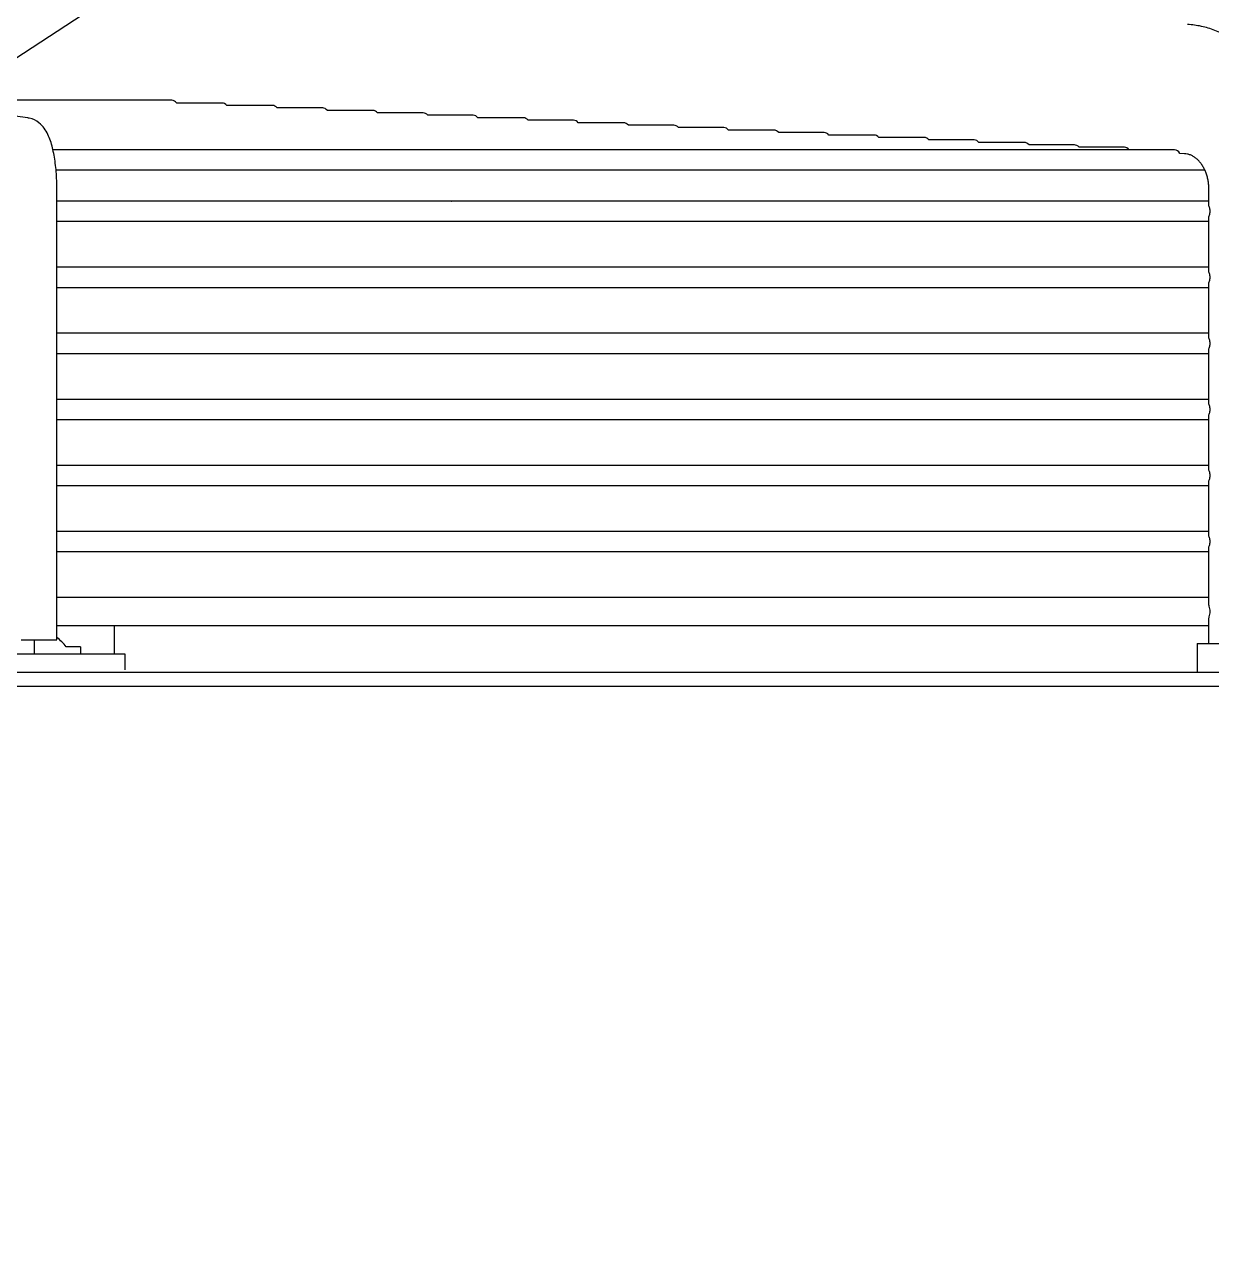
# Model space of a CAD drawing. Header units: millimetres. Extents: x 16200 to 32328, y 18593 to 29476.
# Drawn here: x 16675.56 to 16682.07, y 18980.97 to 18987.69 of the extents above; entities that cross this region are included whole.
import ezdxf

# ---------------------------------------------------------------- set-up
doc = ezdxf.new("R2010")
doc.units = ezdxf.units.MM
doc.header["$LTSCALE"] = 5
doc.layers.add('UNIT', color=6, linetype='Continuous')
doc.styles.add('SUBMITTAL', font='romans.shx', dxfattribs={"width": 0.75})
doc.dimstyles.new('SUBMITTAL', dxfattribs={"dimtxt": 0.09375, "dimasz": 0.09375, "dimexe": 0.03125, "dimexo": 0.0625, "dimgap": 0.0625, "dimtad": 0, "dimdec": 4, "dimzin": 4, "dimdsep": 46, "dimlunit": 4, "dimtxsty": 'SUBMITTAL', "dimcen": 0.09375, "dimclre": 6, "dimadec": 0, "dimazin": 0, "dimtfac": 1, "dimtdec": 0, "dimtofl": 0, "dimtmove": 0, "dimatfit": 3, "dimfxl": 0, "dimfrac": 2, "dimtolj": 1, "dimtzin": 4, "dimarcsym": 0})

msp = doc.modelspace()

# ---------------------------------------------------------------- linework, layer by layer
at = {"layer": 'UNIT'}
for p, q in [((16676.1024, 18987.8889), (16675.1655, 18987.2749)), ((16675.5822, 18987.1783), (16673.5467, 18987.4529)), ((16676.3716, 18987.2749), (16674.866, 18987.2749)), ((16676.6476, 18987.2601), (16676.3984, 18987.2601)), ((16676.9234, 18987.2466), (16676.6733, 18987.2466)), ((16677.199, 18987.2331), (16676.9491, 18987.2331)), ((16677.4745, 18987.2196), (16677.2247, 18987.2196)), ((16677.7498, 18987.2061), (16677.5001, 18987.2061)), ((16678.0251, 18987.1926), (16677.7755, 18987.1926)), ((16678.3002, 18987.1792), (16678.0507, 18987.1792)), ((16678.5753, 18987.1657), (16678.3259, 18987.1657)), ((16678.8503, 18987.1522), (16678.6009, 18987.1522)), ((16679.1252, 18987.1387), (16678.8759, 18987.1387)), ((16679.4001, 18987.1252), (16679.1508, 18987.1252)), ((16679.6749, 18987.1117), (16679.4257, 18987.1117)), ((16679.9496, 18987.0982), (16679.7005, 18987.0982)), ((16680.2243, 18987.0847), (16679.9752, 18987.0847)), ((16680.499, 18987.0712), (16680.2499, 18987.0712)), ((16680.7736, 18987.0577), (16680.5246, 18987.0577)), ((16681.0482, 18987.0442), (16680.7992, 18987.0442)), ((16681.8717, 18987.0037), (16675.7194, 18987.0037)), ((16681.3227, 18987.0307), (16681.0738, 18987.0307)), ((16681.5972, 18987.0172), (16681.3483, 18987.0172)), ((16681.9263, 18986.9824), (16681.9019, 18986.9836)), ((16675.7364, 18986.8935), (16682.038, 18986.8935)), ((16675.7412, 18984.3163), (16675.7412, 18986.7856)), ((16682.0608, 18986.6965), (16682.0608, 18986.7856)), ((16682.0608, 18986.7218), (16675.7412, 18986.7218)), ((16676.0185, 18986.7232), (16676.0185, 18986.7218)), ((16676.7681, 18986.7232), (16676.766, 18986.7218)), ((16676.9073, 18986.7232), (16676.9052, 18986.7218)), ((16677.9867, 18986.7232), (16677.9838, 18986.7218)), ((16682.0608, 18986.3343), (16682.0608, 18986.6368)), ((16675.7412, 18986.6115), (16682.0608, 18986.6115)), ((16682.0608, 18986.3596), (16675.7412, 18986.3596)), ((16675.7412, 18986.2493), (16682.0608, 18986.2493)), ((16682.0608, 18985.9721), (16682.0608, 18986.2746)), ((16682.0608, 18985.9974), (16675.7412, 18985.9974)), ((16682.0608, 18985.6099), (16682.0608, 18985.9124)), ((16675.7412, 18985.8871), (16682.0608, 18985.8871)), ((16682.0608, 18985.6352), (16675.7412, 18985.6352)), ((16675.7412, 18985.5249), (16682.0608, 18985.5249)), ((16682.0608, 18985.2476), (16682.0608, 18985.5502)), ((16682.0608, 18985.2729), (16675.7412, 18985.2729)), ((16675.7412, 18985.1627), (16682.0608, 18985.1627)), ((16682.0608, 18984.8854), (16682.0608, 18985.188)), ((16682.0608, 18984.9107), (16675.7412, 18984.9107)), ((16682.0608, 18984.5074), (16682.0608, 18984.8258)), ((16675.7412, 18984.8005), (16682.0608, 18984.8005)), ((16682.0608, 18984.5485), (16675.7412, 18984.5485)), ((16682.0608, 18984.2966), (16682.0608, 18984.4362)), ((16675.7412, 18984.395), (16682.0608, 18984.395)), ((16676.0577, 18984.2395), (16676.0577, 18984.395)), ((16675.5443, 18984.3163), (16675.7412, 18984.3163)), ((16675.6184, 18984.2395), (16675.6184, 18984.3163)), ((16675.8697, 18984.2789), (16675.791, 18984.2789)), ((16675.8697, 18984.2789), (16675.8697, 18984.2395)), ((16681.9966, 18984.2966), (16684.2237, 18984.2966)), ((16681.9966, 18984.2966), (16681.9966, 18984.1391)), ((16666.8614, 18984.2395), (16676.1134, 18984.2395)), ((16676.1134, 18984.2395), (16676.1134, 18984.1529)), ((16654.6173, 18984.1391), (16688.3575, 18984.1391)), ((16688.3575, 18984.0604), (16654.6173, 18984.0604))]:
    msp.add_line(p, q, dxfattribs=at)
for centre, radius, start, end in [((16676.874, 18986.73), 0.0787, 353.99009, 355.0051), ((16677.6614, 18986.73), 0.0787, 184.9949, 186.00991), ((16675.604, 18984.1437), 0.2307, 35.84734, 53.50274)]:
    msp.add_arc(centre, radius, start, end, dxfattribs=at)
for centre, major_axis, ratio, start_param, end_param in [((16676.3716, 18987.2198), (0, -0.0551), 0.71258, 2.392275, 3.141678), ((16676.6476, 18987.205), (0, -0.0551), 0.712077, 2.426765, 3.141668), ((16676.9234, 18987.1915), (0, -0.0551), 0.711642, 2.426755, 3.141658), ((16677.199, 18987.178), (0, -0.0551), 0.711261, 2.426745, 3.14165), ((16677.4745, 18987.1645), (0, -0.0551), 0.710927, 2.426738, 3.141643), ((16677.7498, 18987.151), (0, -0.0551), 0.710631, 2.426732, 3.141637), ((16678.0251, 18987.1375), (0, -0.0551), 0.710369, 2.426726, 3.141632), ((16678.3002, 18987.124), (0, -0.0551), 0.710135, 2.426721, 3.141628), ((16678.5753, 18987.1105), (0, -0.0551), 0.709925, 2.426717, 3.141624), ((16678.8503, 18987.097), (0, -0.0551), 0.709737, 2.426714, 3.141621), ((16679.1252, 18987.0835), (0, -0.0551), 0.709566, 2.426711, 3.141618), ((16679.4001, 18987.07), (0, -0.0551), 0.709412, 2.426708, 3.141616), ((16679.6749, 18987.0566), (0, -0.0551), 0.709272, 2.426706, 3.141614), ((16679.9496, 18987.0431), (0, -0.0551), 0.709144, 2.426704, 3.141612), ((16680.2243, 18987.0296), (0, -0.0551), 0.709027, 2.426702, 3.14161), ((16680.499, 18987.0161), (0, -0.0551), 0.708921, 2.426701, 3.141609), ((16680.7736, 18987.0026), (0, -0.0551), 0.708822, 2.426699, 3.141608), ((16681.0482, 18986.9891), (0, -0.0551), 0.708732, 2.426698, 3.141606), ((16681.3227, 18986.9756), (0, -0.0551), 0.708648, 2.426697, 3.141605), ((16681.5972, 18986.9621), (0, -0.0551), 0.708571, 2.426696, 3.141604), ((16681.8717, 18986.9486), (0, -0.0551), 0.708499, 2.259884, 3.141603), ((16677.8931, 18986.7872), (-0.0428, 0.0886), 0.23457, 2.259587, 2.282231)]:
    msp.add_ellipse(centre, major_axis=major_axis, ratio=ratio, start_param=start_param, end_param=end_param, dxfattribs=at)
for points, knots in [([(16682.5619, 18986.7856), (16682.5619, 18986.8212), (16682.5603, 18986.8571), (16682.5574, 18986.8925), (16682.5544, 18986.9279), (16682.55, 18986.9629), (16682.5441, 18986.9976), (16682.5382, 18987.0322), (16682.5308, 18987.0666), (16682.522, 18987.1001), (16682.5133, 18987.1335), (16682.5032, 18987.166), (16682.4917, 18987.1978), (16682.4802, 18987.2295), (16682.4673, 18987.2605), (16682.4532, 18987.2901), (16682.4392, 18987.3198), (16682.424, 18987.348), (16682.4076, 18987.3751), (16682.3911, 18987.4022), (16682.3735, 18987.428), (16682.3549, 18987.4522), (16682.3364, 18987.4763), (16682.3169, 18987.4988), (16682.2965, 18987.5196), (16682.276, 18987.5405), (16682.2546, 18987.5598), (16682.2325, 18987.5771), (16682.2105, 18987.5944), (16682.1878, 18987.6098), (16682.1645, 18987.6234), (16682.1412, 18987.6369), (16682.1171, 18987.6485), (16682.0928, 18987.6581), (16682.0686, 18987.6676), (16682.044, 18987.6751), (16682.0191, 18987.6805), (16681.9942, 18987.686), (16681.9688, 18987.6894), (16681.9437, 18987.6906)], [0, 0, 0, 0, 0.076921, 0.076921, 0.076921, 0.153842, 0.153842, 0.153842, 0.230763, 0.230763, 0.230763, 0.307684, 0.307684, 0.307684, 0.384605, 0.384605, 0.384605, 0.461526, 0.461526, 0.461526, 0.538447, 0.538447, 0.538447, 0.615368, 0.615368, 0.615368, 0.692289, 0.692289, 0.692289, 0.76921, 0.76921, 0.76921, 0.846132, 0.846132, 0.846132, 0.923053, 0.923053, 0.923053, 1, 1, 1, 1]), ([(16675.7412, 18986.7856), (16675.7412, 18986.8185), (16675.7399, 18986.8513), (16675.7347, 18986.9146), (16675.7308, 18986.9451), (16675.7204, 18987.0019), (16675.714, 18987.0283), (16675.6974, 18987.0769), (16675.6879, 18987.0993), (16675.6641, 18987.132), (16675.655, 18987.1425), (16675.6289, 18987.1629), (16675.6107, 18987.173), (16675.5866, 18987.1776), (16675.5844, 18987.178), (16675.5822, 18987.1783)], [1.570796, 1.570796, 1.570796, 1.570796, 1.877974, 1.877974, 2.185152, 2.185152, 2.49233, 2.49233, 2.799508, 2.799508, 2.940974, 2.940974, 3.091858, 3.091858, 3.106686, 3.106686, 3.106686, 3.106686]), ([(16682.0608, 18986.7856), (16682.0608, 18986.7934), (16682.0604, 18986.8011), (16682.0598, 18986.8088), (16682.0591, 18986.8165), (16682.0582, 18986.8242), (16682.0569, 18986.8317), (16682.0556, 18986.8392), (16682.054, 18986.8466), (16682.0521, 18986.8539), (16682.0502, 18986.8612), (16682.048, 18986.8683), (16682.0455, 18986.8752), (16682.043, 18986.8821), (16682.0402, 18986.8888), (16682.0372, 18986.8952), (16682.0341, 18986.9016), (16682.0308, 18986.9078), (16682.0272, 18986.9137), (16682.0236, 18986.9196), (16682.0198, 18986.9252), (16682.0158, 18986.9304), (16682.0118, 18986.9357), (16682.0075, 18986.9406), (16682.003, 18986.9452), (16681.9986, 18986.9497), (16681.994, 18986.9539), (16681.9892, 18986.9576), (16681.9844, 18986.9614), (16681.9794, 18986.9648), (16681.9743, 18986.9677), (16681.9692, 18986.9707), (16681.964, 18986.9732), (16681.9588, 18986.9753), (16681.9535, 18986.9773), (16681.9481, 18986.979), (16681.9427, 18986.9802), (16681.9372, 18986.9814), (16681.9318, 18986.9821), (16681.9263, 18986.9824)], [0, 0, 0, 0, 0.076921, 0.076921, 0.076921, 0.153842, 0.153842, 0.153842, 0.230763, 0.230763, 0.230763, 0.307684, 0.307684, 0.307684, 0.384605, 0.384605, 0.384605, 0.461526, 0.461526, 0.461526, 0.538447, 0.538447, 0.538447, 0.615368, 0.615368, 0.615368, 0.692289, 0.692289, 0.692289, 0.76921, 0.76921, 0.76921, 0.846131, 0.846131, 0.846131, 0.923052, 0.923052, 0.923052, 1, 1, 1, 1]), ([(16682.067, 18986.6666), (16682.067, 18986.6734), (16682.0658, 18986.6814), (16682.0632, 18986.6906), (16682.0621, 18986.6936), (16682.0608, 18986.6965)], [-0.8301339, -0.8301339, -0.8301339, -0.8301339, -0.77833175, -0.77833175, -0.75461184, -0.75461184, -0.75461184, -0.75461184]), ([(16682.0608, 18986.6368), (16682.0621, 18986.6397), (16682.0632, 18986.6427), (16682.0658, 18986.6519), (16682.067, 18986.6599), (16682.067, 18986.6666)], [-0.07552205, -0.07552205, -0.07552205, -0.07552205, -0.05180215, -0.05180215, 0, 0, 0, 0]), ([(16682.067, 18986.3044), (16682.067, 18986.3112), (16682.0658, 18986.3192), (16682.0632, 18986.3284), (16682.0621, 18986.3314), (16682.0608, 18986.3343)], [-0.8301339, -0.8301339, -0.8301339, -0.8301339, -0.77833175, -0.77833175, -0.75461184, -0.75461184, -0.75461184, -0.75461184]), ([(16682.0608, 18986.2746), (16682.0621, 18986.2775), (16682.0632, 18986.2805), (16682.0658, 18986.2896), (16682.067, 18986.2976), (16682.067, 18986.3044)], [-0.07552205, -0.07552205, -0.07552205, -0.07552205, -0.05180215, -0.05180215, 0, 0, 0, 0]), ([(16682.067, 18985.9422), (16682.067, 18985.949), (16682.0658, 18985.957), (16682.0632, 18985.9662), (16682.0621, 18985.9692), (16682.0608, 18985.9721)], [0, 0, 0, 0, 0.05180215, 0.05180215, 0.07552205, 0.07552205, 0.07552205, 0.07552205]), ([(16682.0608, 18985.9124), (16682.0621, 18985.9153), (16682.0632, 18985.9183), (16682.0658, 18985.9274), (16682.067, 18985.9354), (16682.067, 18985.9422)], [0.75461184, 0.75461184, 0.75461184, 0.75461184, 0.77833175, 0.77833175, 0.8301339, 0.8301339, 0.8301339, 0.8301339]), ([(16682.067, 18985.58), (16682.067, 18985.5868), (16682.0658, 18985.5948), (16682.0632, 18985.604), (16682.0621, 18985.607), (16682.0608, 18985.6099)], [0, 0, 0, 0, 0.05180215, 0.05180215, 0.07552205, 0.07552205, 0.07552205, 0.07552205]), ([(16682.0608, 18985.5502), (16682.0621, 18985.5531), (16682.0632, 18985.5561), (16682.0658, 18985.5652), (16682.067, 18985.5732), (16682.067, 18985.58)], [0.75461184, 0.75461184, 0.75461184, 0.75461184, 0.77833175, 0.77833175, 0.8301339, 0.8301339, 0.8301339, 0.8301339]), ([(16682.067, 18985.2178), (16682.067, 18985.2246), (16682.0658, 18985.2326), (16682.0632, 18985.2418), (16682.0621, 18985.2448), (16682.0608, 18985.2476)], [0, 0, 0, 0, 0.05180215, 0.05180215, 0.07552205, 0.07552205, 0.07552205, 0.07552205]), ([(16682.0608, 18985.188), (16682.0621, 18985.1909), (16682.0632, 18985.1939), (16682.0658, 18985.203), (16682.067, 18985.211), (16682.067, 18985.2178)], [0.75461041, 0.75461041, 0.75461041, 0.75461041, 0.77830675, 0.77830675, 0.8301339, 0.8301339, 0.8301339, 0.8301339]), ([(16682.067, 18984.8556), (16682.067, 18984.8624), (16682.0658, 18984.8704), (16682.0632, 18984.8796), (16682.0621, 18984.8826), (16682.0608, 18984.8854)], [0, 0, 0, 0, 0.05180215, 0.05180215, 0.07552205, 0.07552205, 0.07552205, 0.07552205]), ([(16682.0608, 18984.8258), (16682.0621, 18984.8287), (16682.0632, 18984.8317), (16682.0658, 18984.8408), (16682.067, 18984.8488), (16682.067, 18984.8556)], [-0.07552205, -0.07552205, -0.07552205, -0.07552205, -0.05180215, -0.05180215, 0, 0, 0, 0]), ([(16682.067, 18984.4718), (16682.067, 18984.4812), (16682.0654, 18984.4924), (16682.0622, 18984.5032), (16682.0615, 18984.5053), (16682.0608, 18984.5074)], [-1.15626096, -1.15626096, -1.15626096, -1.15626096, -1.084108, -1.084108, -1.0671611, -1.0671611, -1.0671611, -1.0671611]), ([(16682.0608, 18984.4362), (16682.0615, 18984.4382), (16682.0622, 18984.4404), (16682.0654, 18984.4512), (16682.067, 18984.4623), (16682.067, 18984.4718)], [1.0671611, 1.0671611, 1.0671611, 1.0671611, 1.084108, 1.084108, 1.15626096, 1.15626096, 1.15626096, 1.15626096])]:
    msp.add_open_spline(points, degree=3, knots=knots, dxfattribs=at)

# ---------------------------------------------------------------- leaders
msp.add_leader([(16742.7486, 18980.974), (16729.1466, 18999.2204), (16522.6653, 18999.2204)], dimstyle='SUBMITTAL', override={"dimscale": 36, "dimarcsym": 1}, dxfattribs=at)

doc.saveas('drawing.dxf')
